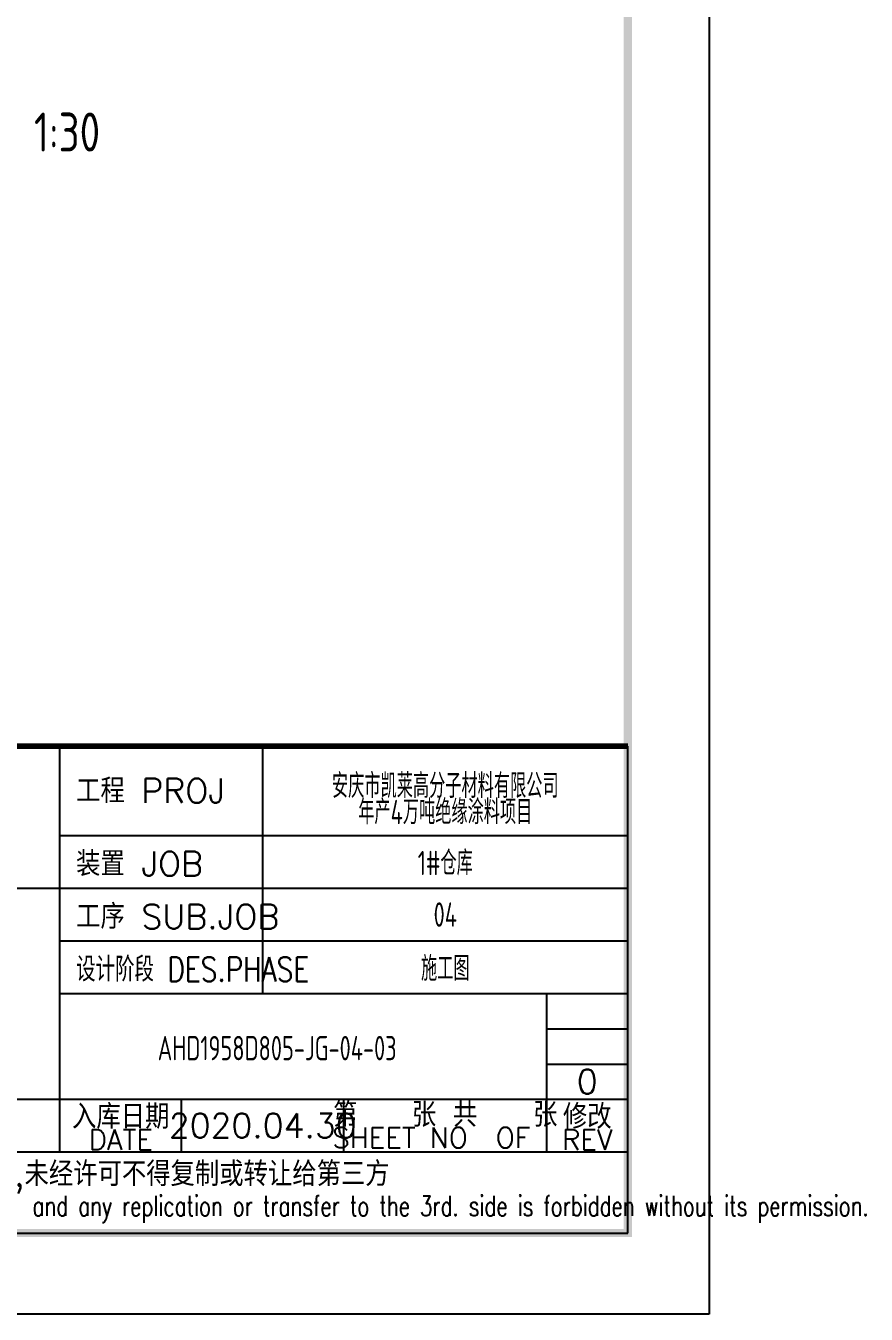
# Model space of a CAD drawing. Header units: millimetres. Extents: x 865490 to 879904, y 39442 to 44891.
# Drawn here: x 868558.4 to 868662, y 39455.4 to 39614.2 of the extents above; entities that cross this region are included whole.
import ezdxf
from ezdxf.enums import TextEntityAlignment as Align

# ---------------------------------------------------------------- set-up
doc = ezdxf.new("R2010")
doc.units = ezdxf.units.MM
doc.header["$LTSCALE"] = 1000
doc.header["$MEASUREMENT"] = 0
doc.layers.add('AXIS', color=3, linetype='Continuous')
doc.layers.add('文字', color=7, linetype='Continuous')
doc.styles.add('ECEC_TQ', font='txt_l.shx', dxfattribs={"bigfont": 'hztxt_l.shx'})
doc.styles.add('GBHZ', font='gbenor.shx', dxfattribs={"width": 0.9, "bigfont": 'gbcbig.shx'})
doc.styles.add('TSSD_REIN', font='tssdeng.shx', dxfattribs={"width": 0.7, "bigfont": 'tssdchn.shx'})

msp = doc.modelspace()

# ---------------------------------------------------------------- linework, layer by layer
at = {"color": 0}
msp.add_line((868642.597, 40049.411), (868642.597, 39455.411), dxfattribs=at)
for p, q in [((868562.597, 39475.411), (868562.597, 39525.411)), ((868587.597, 39494.911), (868587.597, 39525.411)), ((868632.597, 39465.411), (868632.597, 39525.411)), ((868562.597, 39514.411), (868632.597, 39514.411)), ((868452.597, 39507.911), (868562.597, 39507.911)), ((868562.597, 39507.911), (868632.597, 39507.911)), ((868562.597, 39501.411), (868632.597, 39501.411)), ((868562.597, 39494.911), (868632.597, 39494.911)), ((868622.597, 39475.411), (868622.597, 39494.911)), ((868622.597, 39490.578), (868632.597, 39490.578)), ((868622.597, 39486.244), (868632.597, 39486.244)), ((868507.597, 39481.911), (868632.597, 39481.911)), ((868577.597, 39475.411), (868577.597, 39481.911)), ((868597.597, 39475.411), (868597.597, 39481.911)), ((868452.597, 39475.411), (868632.597, 39475.411)), ((868452.597, 39465.411), (868632.597, 39465.411)), ((868642.597, 39455.411), (867591.347, 39455.411))]:
    msp.add_line(p, q)
at = {"color": 0, "const_width": 1}
msp.add_lwpolyline([(868632.597, 39465.411), (867616.347, 39465.411), (867616.347, 40039.411), (868632.597, 40039.411)], close=True, dxfattribs=at)
at = {"const_width": 0.7}
msp.add_lwpolyline([(868632.597, 39525.411), (868452.597, 39525.411)], dxfattribs=at)

# ---------------------------------------------------------------- texts
at = {"style": 'ECEC_TQ'}
for s, p in [('工程 PROJ', (868564.597, 39518.411)), ('装置 JOB', (868564.597, 39509.411)), ('工序 SUB.JOB', (868564.597, 39502.911))]:
    msp.add_text(s, height=3, dxfattribs=at).set_placement(p)
at = {"style": 'ECEC_TQ', "width": 0.8}
msp.add_text('设计阶段 DES.PHASE', height=3, dxfattribs=at).set_placement((868564.597, 39496.411))
at = {"style": 'ECEC_TQ'}
for s, height, p in [('入库日期', 3, (868570.097, 39479.911)), ('第   张 共   张', 3, (868610.097, 39480.161)), ('修改', 3, (868627.597, 39479.911)), ('DATE', 2.5, (868570.097, 39476.911)), ('SHEET NO  OF  ', 2.5, (868610.097, 39477.161)), ('REV', 2.5, (868627.597, 39476.911)), ('本文件专有权属安徽华东化工医药工程有限责任公司所有,未经许可不得复制或转让给第三方', 3, (868542.597, 39472.411))]:
    msp.add_text(s, height=height, dxfattribs=at).set_placement(p, align=Align.MIDDLE)
at = {"style": 'ECEC_TQ', "width": 0.72}
msp.add_text('The proprietary right of this document belongs to Anhui Huadong Chemical And Medical Engineering  Co.,Ltd.  and any replication or transfer to the 3rd. side is forbidden without its permission. ', height=2.5, dxfattribs=at).set_placement((868542.597, 39468.411), align=Align.MIDDLE)
at = {"style": 'ECEC_TQ'}
for tag, text, p in [('0', '0', (868627.597, 39484.078)), ('2020.04.30', ' ', (868587.597, 39478.661))]:
    msp.add_attdef(tag, text=text, height=3, dxfattribs=at).set_placement(p, align=Align.MIDDLE)
at = {"layer": 'AXIS', "style": 'TSSD_REIN', "width": 0.7}
for s, p in [('安庆市凯莱高分子材料有限公司', (868610.097, 39520.687)), ('年产4万吨绝缘涂料项目', (868610.097, 39517.457)), ('1#仓库', (868610.097, 39511.161)), ('04', (868610.097, 39504.661)), ('施工图', (868610.097, 39498.161)), ('AHD1958D805-JG-04-03', (868589.374, 39488.204))]:
    msp.add_text(s, height=3, dxfattribs=at).set_placement(p, align=Align.MIDDLE)
at = {"layer": '文字', "color": 6, "style": 'GBHZ', "width": 0.9}
msp.add_text('1:30', height=4.8, dxfattribs=at).set_placement((868559.406, 39598.678))

doc.saveas('drawing.dxf')
